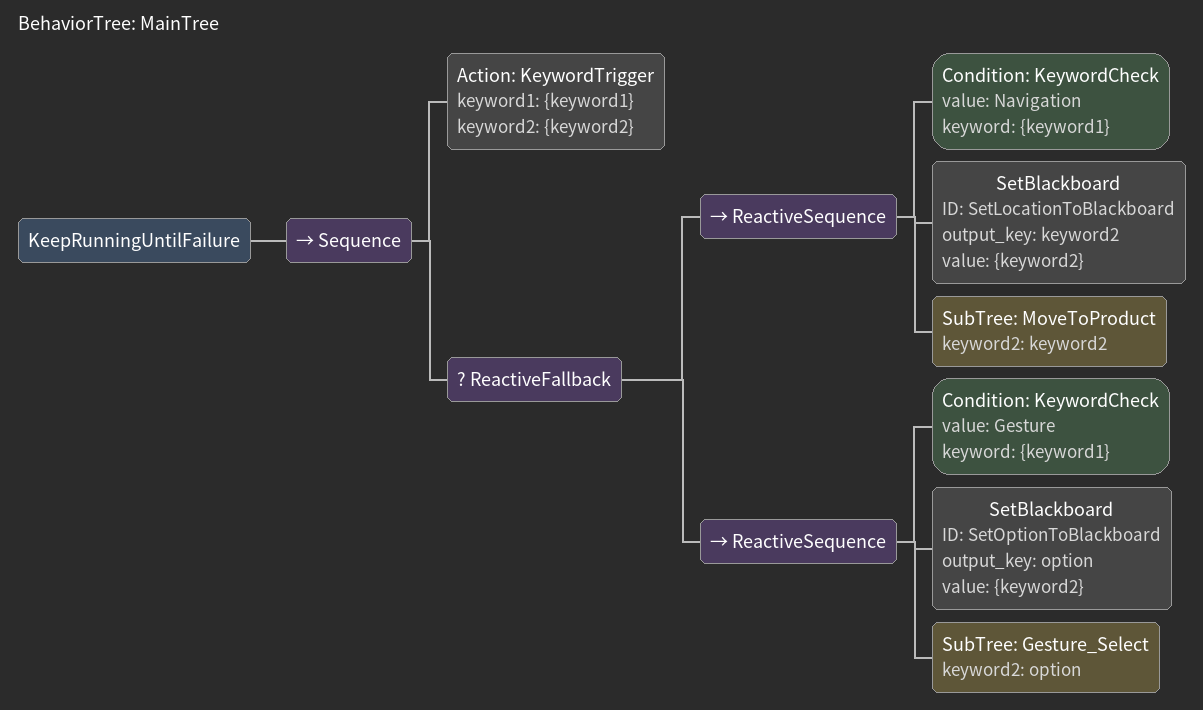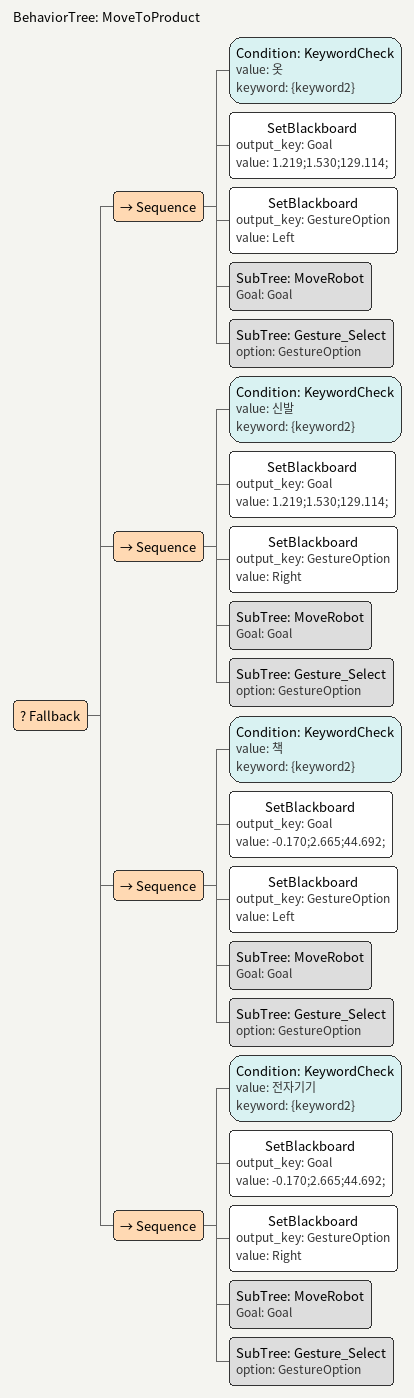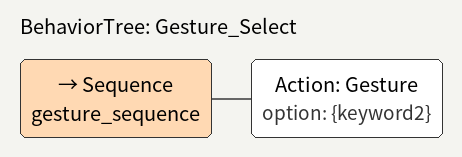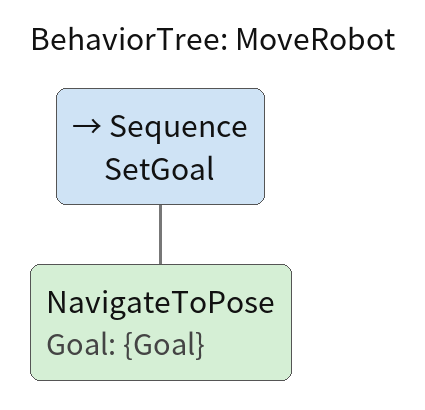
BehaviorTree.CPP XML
<root main_tree_to_execute = "MainTree">
    <BehaviorTree ID="MainTree">
        <KeepRunningUntilFailure>
            <Sequence>
                <Action ID="KeywordTrigger" keyword1="{keyword1}" keyword2="{keyword2}"  />
                <ReactiveFallback>
                    <ReactiveSequence>
                        <Condition ID="KeywordCheck" value="Navigation" keyword="{keyword1}"  />
                        <SetBlackboard ID="SetLocationToBlackboard" output_key="keyword2" value="{keyword2}" />
                        <SubTree ID="MoveToProduct" keyword2="keyword2" />
                    </ReactiveSequence>
                    <ReactiveSequence>
                        <Condition ID="KeywordCheck" value="Gesture" keyword="{keyword1}"  />
                        <SetBlackboard ID="SetOptionToBlackboard" output_key="option" value="{keyword2}" />
                        <SubTree ID="Gesture_Select" keyword2 ="option"/>
                    </ReactiveSequence>
                </ReactiveFallback>
            </Sequence>
        </KeepRunningUntilFailure>
    </BehaviorTree>

    <BehaviorTree ID="MoveToProduct">
        <Fallback>
            <Sequence>
                <Condition ID="KeywordCheck" value="옷" keyword="{keyword2}"/>
                <SetBlackboard output_key="Goal" value="1.219;1.530;129.114;"  />
                <SetBlackboard output_key="GestureOption" value="Left" />
                <SubTree ID="MoveRobot" Goal="Goal" />
                <SubTree ID="Gesture_Select" option="GestureOption" />
            </Sequence>
            <Sequence>
                <Condition ID="KeywordCheck" value="신발" keyword="{keyword2}" />
                <SetBlackboard output_key="Goal" value="1.219;1.530;129.114;"  />
                <SetBlackboard output_key="GestureOption" value="Right" />
                <SubTree ID="MoveRobot" Goal="Goal" />
                <SubTree ID="Gesture_Select" option="GestureOption" />
            </Sequence>
            <Sequence>
                <Condition ID="KeywordCheck" value="책" keyword="{keyword2}"/>
                <SetBlackboard output_key="Goal" value="-0.170;2.665;44.692;" />
                <SetBlackboard output_key="GestureOption" value="Left" />
                <SubTree ID="MoveRobot" Goal="Goal" />
                <SubTree ID="Gesture_Select" option="GestureOption" />
            </Sequence>
            <Sequence>
                <Condition ID="KeywordCheck" value="전자기기" keyword="{keyword2}" />
                <SetBlackboard output_key="Goal" value="-0.170;2.665;44.692;"  />
                <SetBlackboard output_key="GestureOption" value="Right" />
                <SubTree ID="MoveRobot" Goal="Goal" />
                <SubTree ID="Gesture_Select" option="GestureOption" />
            </Sequence>
        </Fallback>
    </BehaviorTree>

    <BehaviorTree ID="Gesture_Select">
        <Sequence name="gesture_sequence">
            <Action ID="Gesture" option="{keyword2}" />
        </Sequence>
    </BehaviorTree>

    <BehaviorTree ID="MoveRobot">
        <Sequence name="SetGoal">
            <NavigateToPose Goal="{Goal}" />
        </Sequence>
    </BehaviorTree>
</root>
